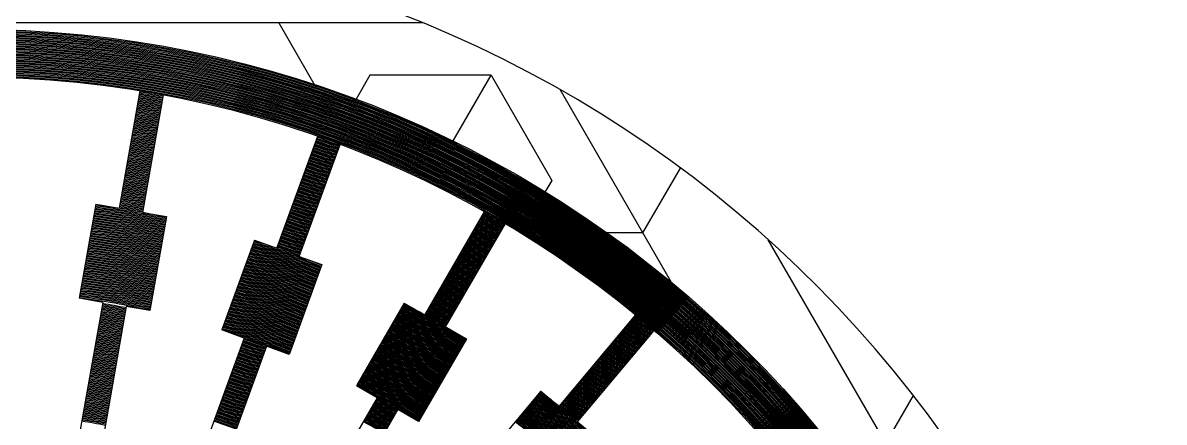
# Model space of a CAD drawing. Header units: millimetres. Extents: x 0 to 2404, y 0 to 1600.
# Drawn here: x 2356.57 to 2404.33, y 1514.26 to 1530.99 of the extents above; entities that cross this region are included whole.
import ezdxf

# ---------------------------------------------------------------- set-up
doc = ezdxf.new("R2010")
doc.units = ezdxf.units.MM

msp = doc.modelspace()

# ---------------------------------------------------------------- linework, layer by layer
at = {"linetype": 'Continuous'}
for p, q in [((2373.295, 1530.994), (2349.5, 1530.994)), ((2367.28, 1530.994), (2368.851, 1528.273)), ((2371.09, 1528.795), (2370.46, 1527.703)), ((2376.17, 1528.795), (2371.09, 1528.795)), ((2374.527, 1525.949), (2376.17, 1528.795)), ((2376.17, 1528.795), (2378.71, 1524.395)), ((2379.061, 1528.187), (2383.863, 1519.869)), ((2382.52, 1522.196), (2384.088, 1524.912)), ((2378.71, 1524.395), (2378.381, 1523.826)), ((2382.52, 1522.196), (2380.849, 1522.196)), ((2393.95, 1511.197), (2387.766, 1521.908)), ((2393.83, 1515.389), (2392.68, 1513.397))]:
    msp.add_line(p, q, dxfattribs=at)
for p, q in [((2360.613, 1523.224), (2361.481, 1528.145)), ((2361.598, 1523.05), (2362.466, 1527.971)), ((2367.202, 1521.548), (2368.911, 1526.244)), ((2368.142, 1521.206), (2369.851, 1525.902)), ((2359.628, 1523.397), (2358.934, 1519.458)), ((2359.628, 1523.397), (2360.613, 1523.224)), ((2373.4, 1518.754), (2375.899, 1523.082)), ((2361.598, 1523.05), (2362.583, 1522.876)), ((2362.583, 1522.876), (2361.888, 1518.937)), ((2374.266, 1518.254), (2376.765, 1522.582)), ((2366.263, 1521.89), (2364.895, 1518.132)), ((2366.263, 1521.89), (2367.202, 1521.548)), ((2368.142, 1521.206), (2369.082, 1520.864)), ((2369.082, 1520.864), (2367.714, 1517.106)), ((2359.919, 1519.284), (2358.934, 1519.458)), ((2359.919, 1519.284), (2358.963, 1513.864)), ((2372.534, 1519.254), (2370.568, 1515.849)), ((2372.534, 1519.254), (2373.4, 1518.754)), ((2360.903, 1519.111), (2359.948, 1513.69)), ((2361.888, 1518.937), (2360.903, 1519.111)), ((2379.019, 1514.927), (2382.231, 1518.755)), ((2365.834, 1517.79), (2364.895, 1518.132)), ((2374.266, 1518.254), (2375.132, 1517.754)), ((2379.785, 1514.284), (2382.997, 1518.112)), ((2365.834, 1517.79), (2363.952, 1512.617)), ((2366.774, 1517.448), (2364.891, 1512.275)), ((2367.714, 1517.106), (2366.774, 1517.448)), ((2375.132, 1517.754), (2373.132, 1514.29)), ((2370.543, 1515.806), (2370.534, 1515.79)), ((2371.4, 1515.29), (2370.534, 1515.79)), ((2378.253, 1515.569), (2375.682, 1512.505)), ((2378.253, 1515.569), (2379.019, 1514.927)), ((2371.4, 1515.29), (2367.898, 1509.224)), ((2372.266, 1514.79), (2368.764, 1508.724)), ((2373.132, 1514.29), (2372.266, 1514.79)), ((2379.785, 1514.284), (2380.551, 1513.641))]:
    msp.add_line(p, q)
for radius in [46, 45.95, 45.9, 45.85, 45.8, 45.75, 45.7, 45.65, 45.6, 45.55, 45.5, 45.45, 45.4, 45.35, 45.3, 45.25, 45.2, 45.15, 45.1, 45.05, 45, 44.95, 44.9, 44.85, 44.8, 44.75, 44.7, 44.65, 44.6, 44.55, 44.5, 44.45, 44.4, 44.35, 44.3, 44.25, 44.2, 44.15, 44.1, 44.05, 44]:
    msp.add_circle((2354.333, 1484.729), radius)
for radius, start, end in [(50, 95.7392, 84.2608), (43.75, 79.3452, 80.6548), (43.8, 79.3459, 80.6541), (43.85, 79.3467, 80.6533), (43.9, 79.3467, 80.6533), (43.95, 79.3467, 80.6533), (44, 79.3467, 80.6533), (43.25, 79.3376, 80.6624), (43.3, 79.3384, 80.6616), (43.35, 79.3391, 80.6609), (43.4, 79.3399, 80.6601), (43.45, 79.3407, 80.6593), (43.5, 79.3414, 80.6586), (43.55, 79.3422, 80.6578), (43.6, 79.3429, 80.6571), (43.65, 79.3437, 80.6563), (43.7, 79.3437, 80.6563), (42.75, 79.3299, 80.6701), (42.8, 79.3306, 80.6694), (42.85, 79.3314, 80.6686), (42.9, 79.3322, 80.6678), (42.95, 79.333, 80.667), (43, 79.3338, 80.6662), (43.05, 79.3345, 80.6655), (43.1, 79.3353, 80.6647), (43.15, 79.3361, 80.6639), (43.2, 79.3368, 80.6632), (42.25, 79.3219, 80.6781), (42.3, 79.3227, 80.6773), (42.35, 79.3235, 80.6765), (42.4, 79.3243, 80.6757), (42.45, 79.3251, 80.6749), (42.5, 79.3259, 80.6741), (42.55, 79.3267, 80.6733), (42.6, 79.3275, 80.6725), (42.65, 79.3283, 80.6717), (42.7, 79.3291, 80.6709), (41.8, 79.3146, 80.6854), (41.85, 79.3154, 80.6846), (41.9, 79.3163, 80.6837), (41.95, 79.3171, 80.6829), (42, 79.3179, 80.6821), (42.05, 79.3187, 80.6813), (42.1, 79.3195, 80.6805), (42.15, 79.3203, 80.6797), (42.2, 79.3211, 80.6789), (43.7, 69.3437, 70.6563), (43.75, 69.3452, 70.6548), (43.8, 69.3459, 70.6541), (43.85, 69.3467, 70.6533), (43.9, 69.3467, 70.6533), (43.95, 69.3467, 70.6533), (44, 69.3467, 70.6533), (41.3, 79.3063, 80.6937), (41.35, 79.3072, 80.6928), (41.4, 79.308, 80.692), (41.45, 79.3088, 80.6912), (41.5, 79.3097, 80.6903), (41.55, 79.3105, 80.6895), (41.6, 79.3113, 80.6887), (41.65, 79.3122, 80.6878), (41.7, 79.313, 80.687), (41.75, 79.3138, 80.6862), (43.2, 69.3368, 70.6632), (43.25, 69.3376, 70.6624), (43.3, 69.3384, 70.6616), (43.35, 69.3391, 70.6609), (43.4, 69.3399, 70.6601), (43.45, 69.3407, 70.6593), (43.5, 69.3414, 70.6586), (43.55, 69.3422, 70.6578), (43.6, 69.3429, 70.6571), (43.65, 69.3437, 70.6563), (40.8, 79.2978, 80.7022), (40.85, 79.2987, 80.7013), (40.9, 79.2995, 80.7005), (40.95, 79.3004, 80.6996), (41, 79.3013, 80.6987), (41.05, 79.3021, 80.6979), (41.1, 79.303, 80.697), (41.15, 79.3038, 80.6962), (41.2, 79.3046, 80.6954), (41.25, 79.3055, 80.6945), (42.7, 69.3291, 70.6709), (42.75, 69.3299, 70.6701), (42.8, 69.3306, 70.6694), (42.85, 69.3314, 70.6686), (42.9, 69.3322, 70.6678), (42.95, 69.333, 70.667), (43, 69.3338, 70.6662), (43.05, 69.3345, 70.6655), (43.1, 69.3353, 70.6647), (43.15, 69.3361, 70.6639), (40.35, 79.29, 80.71), (40.4, 79.2909, 80.7091), (40.45, 79.2918, 80.7082), (40.5, 79.2926, 80.7074), (40.55, 79.2935, 80.7065), (40.6, 79.2944, 80.7056), (40.65, 79.2952, 80.7048), (40.7, 79.2961, 80.7039), (40.75, 79.297, 80.703), (42.2, 69.3211, 70.6789), (42.25, 69.3219, 70.6781), (42.3, 69.3227, 70.6773), (42.35, 69.3235, 70.6765), (42.4, 69.3243, 70.6757), (42.45, 69.3251, 70.6749), (42.5, 69.3259, 70.6741), (42.55, 69.3267, 70.6733), (42.6, 69.3275, 70.6725), (42.65, 69.3283, 70.6717), (39.85, 79.2811, 80.7189), (39.9, 79.282, 80.718), (39.95, 79.2829, 80.7171), (40, 79.2838, 80.7162), (40.05, 79.2847, 80.7153), (40.1, 79.2856, 80.7144), (40.15, 79.2865, 80.7135), (40.2, 79.2873, 80.7127), (40.25, 79.2882, 80.7118), (40.3, 79.2891, 80.7109), (41.65, 69.3122, 70.6878), (41.7, 69.313, 70.687), (41.75, 69.3138, 70.6862), (41.8, 69.3146, 70.6854), (41.85, 69.3154, 70.6846), (41.9, 69.3163, 70.6837), (41.95, 69.3171, 70.6829), (42, 69.3179, 70.6821), (42.05, 69.3187, 70.6813), (42.1, 69.3195, 70.6805), (42.15, 69.3203, 70.6797), (39.35, 79.272, 80.728), (39.4, 79.2729, 80.7271), (39.45, 79.2738, 80.7262), (39.5, 79.2747, 80.7253), (39.55, 79.2756, 80.7244), (39.6, 79.2765, 80.7235), (39.65, 79.2775, 80.7225), (39.7, 79.2784, 80.7216), (39.75, 79.2793, 80.7207), (39.8, 79.2802, 80.7198), (41.15, 69.3038, 70.6962), (41.2, 69.3046, 70.6954), (41.25, 69.3055, 70.6945), (41.3, 69.3063, 70.6937), (41.35, 69.3072, 70.6928), (41.4, 69.308, 70.692), (41.45, 69.3088, 70.6912), (41.5, 69.3097, 70.6903), (41.55, 69.3105, 70.6895), (41.6, 69.3113, 70.6887), (38.75, 77.7815, 82.2185), (38.8, 77.7844, 82.2156), (38.85, 77.7873, 82.2127), (38.9, 77.7901, 82.2099), (38.95, 77.7929, 82.2071), (39, 77.7958, 82.2042), (39.05, 79.2664, 80.7336), (39.1, 79.2673, 80.7327), (39.15, 79.2682, 80.7318), (39.2, 79.2692, 80.7308), (39.25, 79.2701, 80.7299), (39.3, 79.271, 80.729), (40.65, 69.2952, 70.7048), (40.7, 69.2961, 70.7039), (40.75, 69.297, 70.703), (40.8, 69.2978, 70.7022), (40.85, 69.2987, 70.7013), (40.9, 69.2995, 70.7005), (40.95, 69.3004, 70.6996), (41, 69.3013, 70.6987), (41.05, 69.3021, 70.6979), (41.1, 69.303, 70.697), (44, 59.3474, 60.6518), (38.25, 77.7525, 82.2475), (38.3, 77.7555, 82.2445), (38.35, 77.7584, 82.2416), (38.4, 77.7613, 82.2387), (38.45, 77.7642, 82.2358), (38.5, 77.7671, 82.2329), (38.55, 77.77, 82.23), (38.6, 77.7729, 82.2271), (38.65, 77.7758, 82.2242), (38.7, 77.7787, 82.2213), (40.15, 69.2865, 70.7135), (40.2, 69.2873, 70.7127), (40.25, 69.2882, 70.7118), (40.3, 69.2891, 70.7109), (40.35, 69.29, 70.71), (40.4, 69.2909, 70.7091), (40.45, 69.2918, 70.7082), (40.5, 69.2926, 70.7074), (40.55, 69.2935, 70.7065), (40.6, 69.2944, 70.7056), (43.45, 59.3376, 60.6624), (43.5, 59.3414, 60.6586), (43.55, 59.3414, 60.6586), (43.6, 59.3414, 60.6586), (43.65, 59.3414, 60.6586), (43.7, 59.3444, 60.6556), (43.75, 59.3452, 60.6548), (43.8, 59.3452, 60.6548), (43.85, 59.3452, 60.6548), (43.9, 59.3474, 60.6526), (43.95, 59.3474, 60.6518), (37.75, 77.7227, 82.2773), (37.8, 77.7258, 82.2742), (37.85, 77.7288, 82.2712), (37.9, 77.7318, 82.2682), (37.95, 77.7348, 82.2652), (38, 77.7377, 82.2623), (38.05, 77.7407, 82.2593), (38.1, 77.7437, 82.2563), (38.15, 77.7466, 82.2534), (38.2, 77.7496, 82.2504), (39.65, 69.2775, 70.7225), (39.7, 69.2784, 70.7216), (39.75, 69.2793, 70.7207), (39.8, 69.2802, 70.7198), (39.85, 69.2811, 70.7189), (39.9, 69.282, 70.718), (39.95, 69.2829, 70.7171), (40, 69.2838, 70.7162), (40.05, 69.2847, 70.7153), (40.1, 69.2856, 70.7144), (42.9, 59.3322, 60.6678), (42.95, 59.333, 60.667), (43, 59.3338, 60.6662), (43.05, 59.3345, 60.6655), (43.1, 59.3353, 60.6647), (43.15, 59.3361, 60.6639), (43.2, 59.3368, 60.6632), (43.25, 59.3376, 60.6624), (43.3, 59.3376, 60.6624), (43.35, 59.3376, 60.6624), (43.4, 59.3376, 60.6624), (37.25, 77.6922, 82.3078), (37.3, 77.6953, 82.3047), (37.35, 77.6983, 82.3017), (37.4, 77.7014, 82.2986), (37.45, 77.7045, 82.2955), (37.5, 77.7076, 82.2924), (37.55, 77.7106, 82.2894), (37.6, 77.7137, 82.2863), (37.65, 77.7167, 82.2833), (37.7, 77.7197, 82.2803), (38.8, 67.7844, 72.2156), (38.85, 67.7873, 72.2127), (38.9, 67.7901, 72.2099), (38.95, 67.7929, 72.2071), (39, 67.7958, 72.2042), (39.15, 69.2682, 70.7318), (39.2, 69.2692, 70.7308), (39.25, 69.2701, 70.7299), (39.3, 69.271, 70.729), (39.35, 69.272, 70.728), (39.4, 69.2729, 70.7271), (39.45, 69.2738, 70.7262), (39.5, 69.2747, 70.7253), (39.55, 69.2756, 70.7244), (39.6, 69.2765, 70.7235), (42.35, 59.3235, 60.6765), (42.4, 59.3243, 60.6757), (42.45, 59.3251, 60.6749), (42.5, 59.3259, 60.6741), (42.55, 59.3267, 60.6733), (42.6, 59.3275, 60.6725), (42.65, 59.3283, 60.6717), (42.7, 59.3291, 60.6709), (42.75, 59.3299, 60.6701), (42.8, 59.3306, 60.6694), (42.85, 59.3314, 60.6686), (36.8, 77.6639, 82.3361), (36.85, 77.6671, 82.3329), (36.9, 77.6703, 82.3297), (36.95, 77.6734, 82.3266), (37, 77.6766, 82.3234), (37.05, 77.6797, 82.3203), (37.1, 77.6828, 82.3172), (37.15, 77.6859, 82.3141), (37.2, 77.6891, 82.3109), (38.3, 67.7555, 72.2445), (38.35, 67.7584, 72.2416), (38.4, 67.7613, 72.2387), (38.45, 67.7642, 72.2358), (38.5, 67.7671, 72.2329), (38.55, 67.77, 72.23), (38.6, 67.7729, 72.2271), (38.65, 67.7758, 72.2242), (38.7, 67.7787, 72.2213), (38.75, 67.7815, 72.2185), (39.05, 69.2664, 70.7336), (39.1, 69.2673, 70.7327), (41.8, 59.3146, 60.6854), (41.85, 59.3154, 60.6846), (41.9, 59.3163, 60.6837), (41.95, 59.3171, 60.6829), (42, 59.3179, 60.6821), (42.05, 59.3187, 60.6813), (42.1, 59.3195, 60.6805), (42.15, 59.3203, 60.6797), (42.2, 59.3211, 60.6789), (42.25, 59.3219, 60.6781), (42.3, 59.3227, 60.6773), (36.3, 77.6317, 82.3683), (36.35, 77.635, 82.365), (36.4, 77.6382, 82.3618), (36.45, 77.6415, 82.3585), (36.5, 77.6447, 82.3553), (36.55, 77.6479, 82.3521), (36.6, 77.6512, 82.3488), (36.65, 77.6544, 82.3456), (36.7, 77.6576, 82.3424), (36.75, 77.6607, 82.3393), (37.75, 67.7227, 72.2773), (37.8, 67.7258, 72.2742), (37.85, 67.7288, 72.2712), (37.9, 67.7318, 72.2682), (37.95, 67.7348, 72.2652), (38, 67.7377, 72.2623), (38.05, 67.7407, 72.2593), (38.1, 67.7437, 72.2563), (38.15, 67.7466, 72.2534), (38.2, 67.7496, 72.2504), (38.25, 67.7525, 72.2475), (41.25, 59.3055, 60.6945), (41.3, 59.3063, 60.6937), (41.35, 59.3072, 60.6928), (41.4, 59.308, 60.692), (41.45, 59.3088, 60.6912), (41.5, 59.3097, 60.6903), (41.55, 59.3105, 60.6895), (41.6, 59.3113, 60.6887), (41.65, 59.3122, 60.6878), (41.7, 59.313, 60.687), (41.75, 59.3138, 60.6862), (35.8, 77.5986, 82.4014), (35.85, 77.602, 82.398), (35.9, 77.6053, 82.3947), (35.95, 77.6087, 82.3913), (36, 77.612, 82.388), (36.05, 77.6153, 82.3847), (36.1, 77.6186, 82.3814), (36.15, 77.6219, 82.3781), (36.2, 77.6252, 82.3748), (36.25, 77.6285, 82.3715), (37.25, 67.6922, 72.3078), (37.3, 67.6953, 72.3047), (37.35, 67.6983, 72.3017), (37.4, 67.7014, 72.2986), (37.45, 67.7045, 72.2955), (37.5, 67.7076, 72.2924), (37.55, 67.7106, 72.2894), (37.6, 67.7137, 72.2863), (37.65, 67.7167, 72.2833), (37.7, 67.7197, 72.2803), (40.7, 59.2961, 60.7039), (40.75, 59.297, 60.703), (40.8, 59.2978, 60.7022), (40.85, 59.2987, 60.7013), (40.9, 59.2995, 60.7005), (40.95, 59.3004, 60.6996), (41, 59.3013, 60.6987), (41.05, 59.3021, 60.6979), (41.1, 59.303, 60.697), (41.15, 59.3038, 60.6962), (41.2, 59.3046, 60.6954), (35.35, 77.568, 82.432), (35.4, 77.5715, 82.4285), (35.45, 77.5749, 82.4251), (35.5, 77.5783, 82.4217), (35.55, 77.5817, 82.4183), (35.6, 77.5851, 82.4149), (35.65, 77.5885, 82.4115), (35.7, 77.5919, 82.4081), (35.75, 77.5953, 82.4047), (36.75, 67.6607, 72.3393), (36.8, 67.6639, 72.3361), (36.85, 67.6671, 72.3329), (36.9, 67.6703, 72.3297), (36.95, 67.6734, 72.3266), (37, 67.6766, 72.3234), (37.05, 67.6797, 72.3203), (37.1, 67.6828, 72.3172), (37.15, 67.6859, 72.3141), (37.2, 67.6891, 72.3109), (40.15, 59.2865, 60.7135), (40.2, 59.2873, 60.7127), (40.25, 59.2882, 60.7118), (40.3, 59.2891, 60.7109), (40.35, 59.29, 60.71), (40.4, 59.2909, 60.7091), (40.45, 59.2918, 60.7082), (40.5, 59.2926, 60.7074), (40.55, 59.2935, 60.7065), (40.6, 59.2944, 60.7056), (40.65, 59.2952, 60.7048), (35.05, 77.5472, 82.4528), (35.1, 77.5507, 82.4493), (35.15, 77.5542, 82.4458), (35.2, 77.5577, 82.4423), (35.25, 77.5611, 82.4389), (35.3, 77.5646, 82.4354), (36.25, 67.6285, 72.3715), (36.3, 67.6317, 72.3683), (36.35, 67.635, 72.365), (36.4, 67.6382, 72.3618), (36.45, 67.6415, 72.3585), (36.5, 67.6447, 72.3553), (36.55, 67.6479, 72.3521), (36.6, 67.6512, 72.3488), (36.65, 67.6544, 72.3456), (36.7, 67.6576, 72.3424), (39.6, 59.2765, 60.7235), (39.65, 59.2775, 60.7225), (39.7, 59.2784, 60.7216), (39.75, 59.2793, 60.7207), (39.8, 59.2802, 60.7198), (39.85, 59.2811, 60.7189), (39.9, 59.282, 60.718), (39.95, 59.2829, 60.7171), (40, 59.2838, 60.7162), (40.05, 59.2847, 60.7153), (40.1, 59.2856, 60.7144), (34.5, 79.1696, 80.8304), (34.55, 79.1708, 80.8292), (34.6, 79.172, 80.828), (34.65, 79.1732, 80.8268), (34.7, 79.1744, 80.8256), (34.75, 79.1756, 80.8244), (34.8, 79.1768, 80.8232), (34.85, 79.1779, 80.8221), (34.9, 79.1791, 80.8209), (34.95, 79.1803, 80.8197), (35.75, 67.5953, 72.4047), (35.8, 67.5986, 72.4014), (35.85, 67.602, 72.398), (35.9, 67.6053, 72.3947), (35.95, 67.6087, 72.3913), (36, 67.612, 72.388), (36.05, 67.6153, 72.3847), (36.1, 67.6186, 72.3814), (36.15, 67.6219, 72.3781), (36.2, 67.6252, 72.3748), (38.5, 57.7671, 62.2329), (38.55, 57.77, 62.23), (38.6, 57.7729, 62.2271), (38.65, 57.7758, 62.2242), (38.7, 57.7787, 62.2213), (38.75, 57.7815, 62.2185), (38.8, 57.7844, 62.2156), (38.85, 57.7873, 62.2127), (38.9, 57.7901, 62.2099), (38.95, 57.7929, 62.2071), (39, 57.7958, 62.2042), (39.05, 59.2664, 60.7336), (39.1, 59.2673, 60.7327), (39.15, 59.2682, 60.7318), (39.2, 59.2692, 60.7308), (39.25, 59.2701, 60.7299), (39.3, 59.271, 60.729), (39.35, 59.272, 60.728), (39.4, 59.2729, 60.7271), (39.45, 59.2738, 60.7262), (39.5, 59.2747, 60.7253), (39.55, 59.2756, 60.7244), (34.05, 79.1586, 80.8414), (34.1, 79.1599, 80.8401), (34.15, 79.1611, 80.8389), (34.2, 79.1623, 80.8377), (34.25, 79.1635, 80.8365), (34.3, 79.1648, 80.8352), (34.35, 79.166, 80.834), (34.4, 79.1672, 80.8328), (34.45, 79.1684, 80.8316), (35.25, 67.5611, 72.4389), (35.3, 67.5646, 72.4354), (35.35, 67.568, 72.432), (35.4, 67.5715, 72.4285), (35.45, 67.5749, 72.4251), (35.5, 67.5783, 72.4217), (35.55, 67.5817, 72.4183), (35.6, 67.5851, 72.4149), (35.65, 67.5885, 72.4115), (35.7, 67.5919, 72.4081), (37.95, 57.7348, 62.2652), (38, 57.7377, 62.2623), (38.05, 57.7407, 62.2593), (38.1, 57.7437, 62.2563), (38.15, 57.7466, 62.2534), (38.2, 57.7496, 62.2504), (38.25, 57.7525, 62.2475), (38.3, 57.7555, 62.2445), (38.35, 57.7584, 62.2416), (38.4, 57.7613, 62.2387), (38.45, 57.7642, 62.2358), (43.45, 49.3407, 50.6593), (43.5, 49.3414, 50.6586), (43.55, 49.3422, 50.6578), (43.6, 49.3429, 50.6571), (43.65, 49.3437, 50.6563), (43.7, 49.3437, 50.6563), (43.75, 49.3452, 50.6548), (43.8, 49.3459, 50.6541), (43.85, 49.3467, 50.6533), (43.9, 49.3467, 50.6533), (43.95, 49.3467, 50.6533), (44, 49.3467, 50.6533), (33.55, 79.1461, 80.8539), (33.6, 79.1474, 80.8526), (33.65, 79.1486, 80.8514), (33.7, 79.1499, 80.8501), (33.75, 79.1511, 80.8489), (33.8, 79.1524, 80.8476), (33.85, 79.1537, 80.8463), (33.9, 79.1549, 80.8451), (33.95, 79.1561, 80.8439), (34, 79.1574, 80.8426), (35.05, 67.5472, 72.4528), (35.1, 67.5507, 72.4493), (35.15, 67.5542, 72.4458), (35.2, 67.5577, 72.4423), (37.4, 57.7014, 62.2986), (37.45, 57.7045, 62.2955), (37.5, 57.7076, 62.2924), (37.55, 57.7106, 62.2894), (37.6, 57.7137, 62.2863), (37.65, 57.7167, 62.2833), (37.7, 57.7197, 62.2803), (37.75, 57.7227, 62.2773), (37.8, 57.7258, 62.2742), (37.85, 57.7288, 62.2712), (37.9, 57.7318, 62.2682), (42.8, 49.3306, 50.6694), (42.85, 49.3314, 50.6686), (42.9, 49.3322, 50.6678), (42.95, 49.333, 50.667), (43, 49.3338, 50.6662), (43.05, 49.3345, 50.6655), (43.1, 49.3353, 50.6647), (43.15, 49.3361, 50.6639), (43.2, 49.3368, 50.6632), (43.25, 49.3376, 50.6624), (43.3, 49.3384, 50.6616), (43.35, 49.3391, 50.6609), (43.4, 49.3399, 50.6601), (33.05, 79.1332, 80.8668), (33.1, 79.1345, 80.8655), (33.15, 79.1358, 80.8642), (33.2, 79.1371, 80.8629), (33.25, 79.1384, 80.8616), (33.3, 79.1397, 80.8603), (33.35, 79.141, 80.859), (33.4, 79.1422, 80.8578), (33.45, 79.1435, 80.8565), (33.5, 79.1448, 80.8552), (34.55, 69.1708, 70.8292), (34.6, 69.172, 70.828), (34.65, 69.1732, 70.8268), (34.7, 69.1744, 70.8256), (34.75, 69.1756, 70.8244), (34.8, 69.1768, 70.8232), (34.85, 69.1779, 70.8221), (34.9, 69.1791, 70.8209), (34.95, 69.1803, 70.8197), (35, 69.1815, 70.8185), (36.85, 57.6671, 62.3329), (36.9, 57.6703, 62.3297), (36.95, 57.6734, 62.3266), (37, 57.6766, 62.3234), (37.05, 57.6797, 62.3203), (37.1, 57.6828, 62.3172), (37.15, 57.6859, 62.3141), (37.2, 57.6891, 62.3109), (37.25, 57.6922, 62.3078), (37.3, 57.6953, 62.3047), (37.35, 57.6983, 62.3017), (42.2, 49.3211, 50.6789), (42.25, 49.3219, 50.6781), (42.3, 49.3227, 50.6773), (42.35, 49.3235, 50.6765), (42.4, 49.3243, 50.6757), (42.45, 49.3251, 50.6749), (42.5, 49.3259, 50.6741), (42.55, 49.3267, 50.6733), (42.6, 49.3275, 50.6725), (42.65, 49.3283, 50.6717), (42.7, 49.3291, 50.6709), (42.75, 49.3299, 50.6701), (32.55, 79.1198, 80.8802), (32.6, 79.1212, 80.8788), (32.65, 79.1225, 80.8775), (32.7, 79.1239, 80.8761), (32.75, 79.1252, 80.8748), (32.8, 79.1266, 80.8734), (32.85, 79.1279, 80.8721), (32.9, 79.1292, 80.8708), (32.95, 79.1305, 80.8695), (33, 79.1318, 80.8682), (34.05, 69.1586, 70.8414), (34.1, 69.1599, 70.8401), (34.15, 69.1611, 70.8389), (34.2, 69.1623, 70.8377), (34.25, 69.1635, 70.8365), (34.3, 69.1648, 70.8352), (34.35, 69.166, 70.834), (34.4, 69.1672, 70.8328), (34.45, 69.1684, 70.8316), (34.5, 69.1696, 70.8304), (36.3, 57.6317, 62.3683), (36.35, 57.635, 62.365), (36.4, 57.6382, 62.3618), (36.45, 57.6415, 62.3585), (36.5, 57.6447, 62.3553), (36.55, 57.6479, 62.3521), (36.6, 57.6512, 62.3488), (36.65, 57.6544, 62.3456), (36.7, 57.6576, 62.3424), (36.75, 57.6607, 62.3393), (36.8, 57.6639, 62.3361), (41.55, 49.3105, 50.6895), (41.6, 49.3113, 50.6887), (41.65, 49.3122, 50.6878), (41.7, 49.313, 50.687), (41.75, 49.3138, 50.6862), (41.8, 49.3146, 50.6854), (41.85, 49.3154, 50.6846), (41.9, 49.3163, 50.6837), (41.95, 49.3171, 50.6829), (42, 49.3179, 50.6821), (42.05, 49.3187, 50.6813), (42.1, 49.3195, 50.6805), (42.15, 49.3203, 50.6797), (32.1, 79.1075, 80.8925), (32.1, 79.1075, 80.8925), (32.15, 79.1089, 80.8911), (32.15, 79.1089, 80.8911), (32.2, 79.1103, 80.8897), (32.25, 79.1117, 80.8883), (32.3, 79.113, 80.887), (32.35, 79.1144, 80.8856), (32.4, 79.1158, 80.8842), (32.45, 79.1171, 80.8829), (32.5, 79.1185, 80.8815), (33.55, 69.1461, 70.8539), (33.6, 69.1474, 70.8526), (33.65, 69.1486, 70.8514), (33.7, 69.1499, 70.8501), (33.75, 69.1511, 70.8489), (33.8, 69.1524, 70.8476), (33.85, 69.1537, 70.8463), (33.9, 69.1549, 70.8451), (33.95, 69.1561, 70.8439), (34, 69.1574, 70.8426), (35.75, 57.5953, 62.4047), (35.8, 57.5986, 62.4014), (35.85, 57.602, 62.398), (35.9, 57.6053, 62.3947), (35.95, 57.6087, 62.3913), (36, 57.612, 62.388), (36.05, 57.6153, 62.3847), (36.1, 57.6186, 62.3814), (36.15, 57.6219, 62.3781), (36.2, 57.6252, 62.3748), (36.25, 57.6285, 62.3715), (40.95, 49.3004, 50.6996), (41, 49.3013, 50.6987), (41.05, 49.3021, 50.6979), (41.1, 49.303, 50.697), (41.15, 49.3038, 50.6962), (41.2, 49.3046, 50.6954), (41.25, 49.3055, 50.6945), (41.3, 49.3063, 50.6937), (41.35, 49.3072, 50.6928), (41.4, 49.308, 50.692), (41.45, 49.3088, 50.6912), (41.5, 49.3097, 50.6903), (31.6, 79.0934, 80.9066), (31.65, 79.0948, 80.9052), (31.7, 79.0962, 80.9038), (31.75, 79.0977, 80.9023), (31.8, 79.0991, 80.9009), (31.85, 79.1005, 80.8995), (31.9, 79.1019, 80.8981), (31.95, 79.1033, 80.8967), (32, 79.1047, 80.8953), (32.05, 79.1061, 80.8939), (33.05, 69.1332, 70.8668), (33.1, 69.1345, 70.8655), (33.15, 69.1358, 70.8642), (33.2, 69.1371, 70.8629), (33.25, 69.1384, 70.8616), (33.3, 69.1397, 70.8603), (33.35, 69.141, 70.859), (33.4, 69.1422, 70.8578), (33.45, 69.1435, 70.8565), (33.5, 69.1448, 70.8552), (35.2, 57.5577, 62.4423), (35.25, 57.5611, 62.4389), (35.3, 57.5646, 62.4354), (35.35, 57.568, 62.432), (35.4, 57.5715, 62.4285), (35.45, 57.5749, 62.4251), (35.5, 57.5783, 62.4217), (35.55, 57.5817, 62.4183), (35.6, 57.5851, 62.4149), (35.65, 57.5885, 62.4115), (35.7, 57.5919, 62.4081), (40.3, 49.2891, 50.7109), (40.35, 49.29, 50.71), (40.4, 49.2909, 50.7091), (40.45, 49.2918, 50.7082), (40.5, 49.2926, 50.7074), (40.55, 49.2935, 50.7065), (40.6, 49.2944, 50.7056), (40.65, 49.2952, 50.7048), (40.7, 49.2961, 50.7039), (40.75, 49.297, 50.703), (40.8, 49.2978, 50.7022), (40.85, 49.2987, 50.7013), (40.9, 49.2995, 50.7005), (31.1, 79.0788, 80.9212), (31.15, 79.0803, 80.9197), (31.2, 79.0818, 80.9182), (31.25, 79.0832, 80.9168), (31.3, 79.0847, 80.9153), (31.35, 79.0862, 80.9138), (31.4, 79.0876, 80.9124), (31.45, 79.0891, 80.9109), (31.5, 79.0905, 80.9095), (31.55, 79.0919, 80.9081), (32.5, 69.1185, 70.8815), (32.55, 69.1198, 70.8802), (32.6, 69.1212, 70.8788), (32.65, 69.1225, 70.8775), (32.7, 69.1239, 70.8761), (32.75, 69.1252, 70.8748), (32.8, 69.1266, 70.8734), (32.85, 69.1279, 70.8721), (32.9, 69.1292, 70.8708), (32.95, 69.1305, 70.8695), (33, 69.1318, 70.8682), (35.05, 57.5472, 62.4528), (35.1, 57.5507, 62.4493), (35.15, 57.5542, 62.4458), (38.9, 47.7901, 52.2099), (38.95, 47.7929, 52.2071), (39, 47.7958, 52.2042), (39.7, 49.2784, 50.7216), (39.75, 49.2793, 50.7207), (39.8, 49.2802, 50.7198), (39.85, 49.2811, 50.7189), (39.9, 49.282, 50.718), (39.95, 49.2829, 50.7171), (40, 49.2838, 50.7162), (40.05, 49.2847, 50.7153), (40.1, 49.2856, 50.7144), (40.15, 49.2865, 50.7135), (40.2, 49.2873, 50.7127), (40.25, 49.2882, 50.7118), (30.65, 79.0653, 80.9347), (30.7, 79.0668, 80.9332), (30.75, 79.0683, 80.9317), (30.8, 79.0698, 80.9302), (30.85, 79.0713, 80.9287), (30.9, 79.0728, 80.9272), (30.95, 79.0743, 80.9257), (31, 79.0758, 80.9242), (31.05, 79.0773, 80.9227), (32, 69.1047, 70.8953), (32.05, 69.1061, 70.8939), (32.1, 69.1075, 70.8925), (32.1, 69.1075, 70.8925), (32.15, 69.1089, 70.8911), (32.15, 69.1089, 70.8911), (32.2, 69.1103, 70.8897), (32.25, 69.1117, 70.8883), (32.3, 69.113, 70.887), (32.35, 69.1144, 70.8856), (32.4, 69.1158, 70.8842), (32.45, 69.1171, 70.8829), (34.65, 59.1732, 60.8268), (34.7, 59.1744, 60.8256), (34.75, 59.1756, 60.8244), (34.8, 59.1768, 60.8232), (34.85, 59.1779, 60.8221), (34.9, 59.1791, 60.8209), (34.95, 59.1803, 60.8197), (35, 59.1815, 60.8185), (38.25, 47.7525, 52.2475), (38.3, 47.7555, 52.2445), (38.35, 47.7584, 52.2416), (38.4, 47.7613, 52.2387), (38.45, 47.7642, 52.2358), (38.5, 47.7671, 52.2329), (38.55, 47.77, 52.23), (38.6, 47.7729, 52.2271), (38.65, 47.7758, 52.2242), (38.7, 47.7787, 52.2213), (38.75, 47.7815, 52.2185), (38.8, 47.7844, 52.2156), (38.85, 47.7873, 52.2127), (39.05, 49.2664, 50.7336), (39.1, 49.2673, 50.7327), (39.15, 49.2682, 50.7318), (39.2, 49.2692, 50.7308), (39.25, 49.2701, 50.7299), (39.3, 49.271, 50.729), (39.35, 49.272, 50.728), (39.4, 49.2729, 50.7271), (39.45, 49.2738, 50.7262), (39.5, 49.2747, 50.7253), (39.55, 49.2756, 50.7244), (39.6, 49.2765, 50.7235), (39.65, 49.2775, 50.7225), (30.15, 79.0498, 80.9502), (30.2, 79.0514, 80.9486), (30.25, 79.0529, 80.9471), (30.3, 79.0545, 80.9455), (30.35, 79.056, 80.944), (30.4, 79.0576, 80.9424), (30.45, 79.0591, 80.9409), (30.5, 79.0607, 80.9393), (30.55, 79.0622, 80.9378), (30.6, 79.0638, 80.9362), (31.5, 69.0905, 70.9095), (31.55, 69.0919, 70.9081), (31.6, 69.0934, 70.9066), (31.65, 69.0948, 70.9052), (31.7, 69.0962, 70.9038), (31.75, 69.0977, 70.9023), (31.8, 69.0991, 70.9009), (31.85, 69.1005, 70.8995), (31.9, 69.1019, 70.8981), (31.95, 69.1033, 70.8967), (34.1, 59.1599, 60.8401), (34.15, 59.1611, 60.8389), (34.2, 59.1623, 60.8377), (34.25, 59.1635, 60.8365), (34.3, 59.1648, 60.8352), (34.35, 59.166, 60.834), (34.4, 59.1672, 60.8328), (34.45, 59.1684, 60.8316), (34.5, 59.1696, 60.8304), (34.55, 59.1708, 60.8292), (34.6, 59.172, 60.828), (37.65, 47.7167, 52.2833), (37.7, 47.7197, 52.2803), (37.75, 47.7227, 52.2773), (37.8, 47.7258, 52.2742), (37.85, 47.7288, 52.2712), (37.9, 47.7318, 52.2682), (37.95, 47.7348, 52.2652), (38, 47.7377, 52.2623), (38.05, 47.7407, 52.2593), (38.1, 47.7437, 52.2563), (38.15, 47.7466, 52.2534), (38.2, 47.7496, 52.2504), (29.95, 79.0434, 80.9566), (30, 79.045, 80.955), (30.05, 79.0466, 80.9534), (30.1, 79.0482, 80.9518), (31.3, 69.0847, 70.9153), (31.35, 69.0862, 70.9138), (31.4, 69.0876, 70.9124), (31.45, 69.0891, 70.9109), (33.85, 59.1537, 60.8463), (33.9, 59.1549, 60.8451), (33.95, 59.1561, 60.8439), (34, 59.1574, 60.8426), (34.05, 59.1586, 60.8414), (37.35, 47.6983, 52.3017), (37.4, 47.7014, 52.2986), (37.45, 47.7045, 52.2955), (37.5, 47.7076, 52.2924), (37.55, 47.7106, 52.2894), (37.6, 47.7137, 52.2863)]:
    msp.add_arc((2354.333, 1484.729), radius, start, end)

doc.saveas('drawing.dxf')
